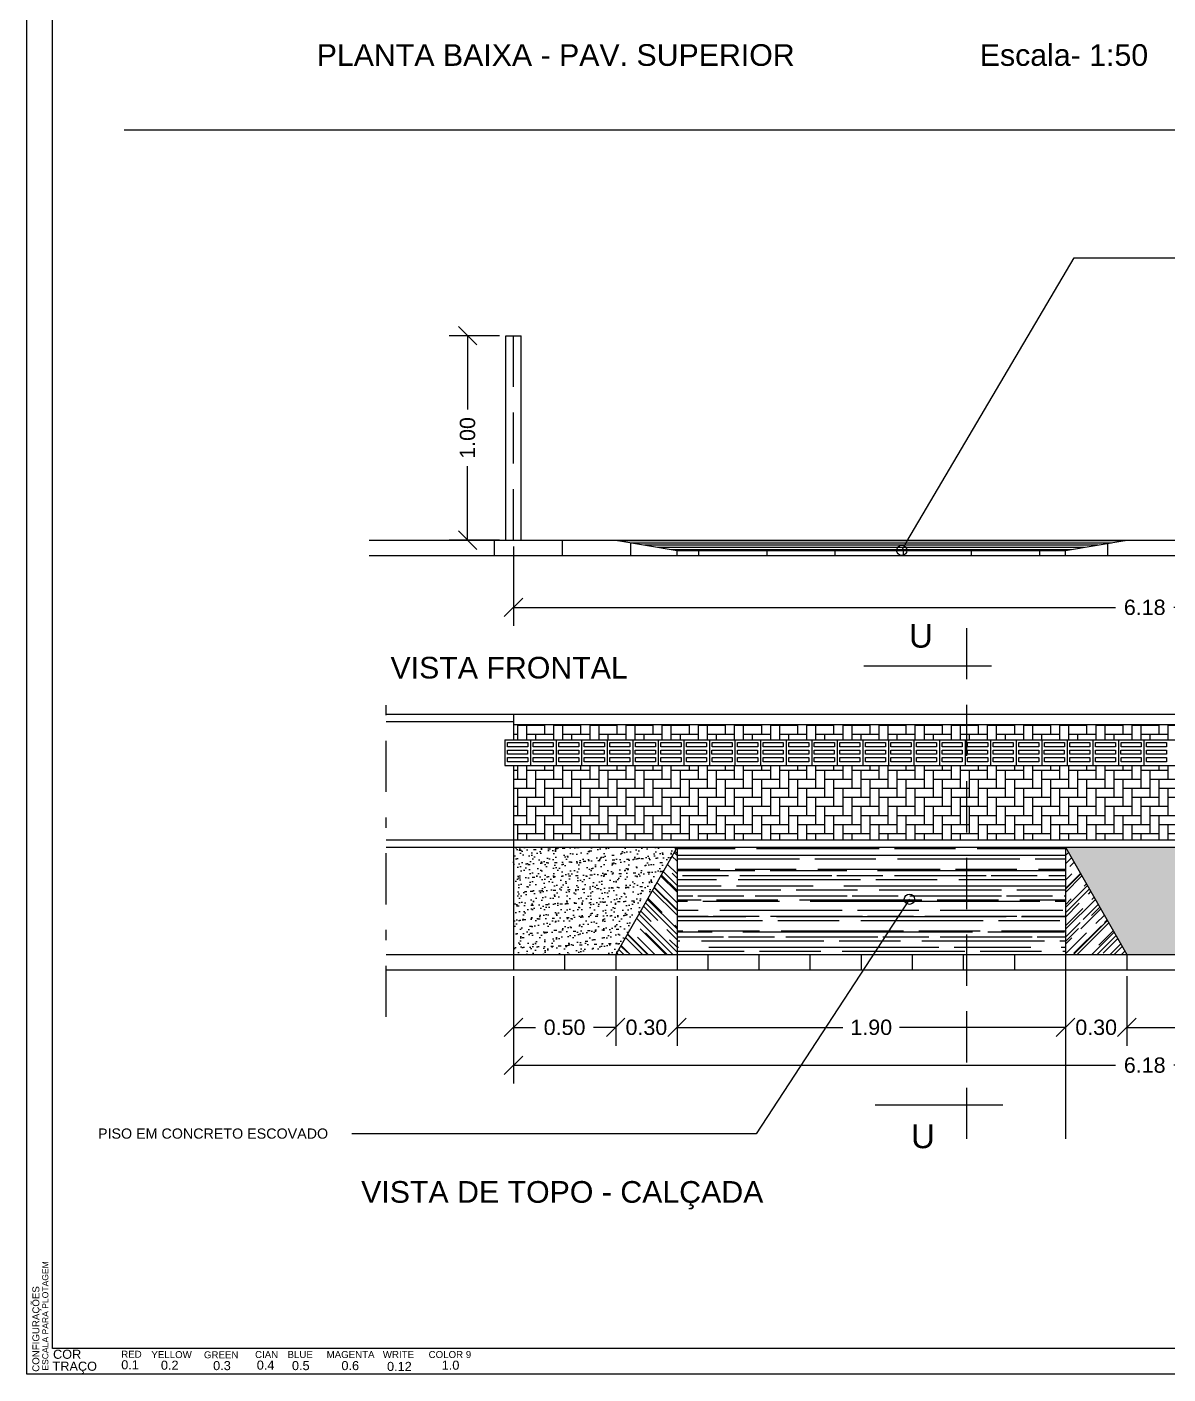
# Model space of a CAD drawing. Header units: millimetres. Extents: x 2182 to 2335, y 1488 to 1614.
# Drawn here: x 2182.06 to 2193.22, y 1491.65 to 1504.83 of the extents above; entities that cross this region are included whole.
import ezdxf
from ezdxf import colors
from ezdxf.entities.mleader import LeaderData, LeaderLine
from ezdxf.math import Vec2, Vec3

# ---------------------------------------------------------------- set-up
doc = ezdxf.new("R2010")
doc.units = ezdxf.units.MM
for name, pattern in [('CENTER', [2, 1.25, -0.25, 0.25, -0.25]), ('DASHDOT', [1, 0.5, -0.25, 0, -0.25]), ('DASHED', [0.75, 0.5, -0.25])]:
    doc.linetypes.add(name, pattern=pattern)
for name, color, linetype in [('17-PRANCHA', 7, 'Continuous'), ('contraventamentos', 7, 'Continuous'), ('TEXTOS', 7, 'Continuous')]:
    doc.layers.add(name, color=color, linetype=linetype)
doc.styles.add('Anotativo', font='arial.ttf')
doc.styles.add('Arial', font='arial.ttf')
doc.styles.add('Arial1', font='arial.ttf')
doc.styles.get("Standard").update_dxf_attribs({"font": 'arial.ttf'})
doc.styles.add('Swis721 Lt BT', font='swissl.ttf')
doc.dimstyles.new('1.50', dxfattribs={"dimtxt": 0.15, "dimasz": 0.18, "dimexe": 0.18, "dimexo": 0.0625, "dimgap": 0.09, "dimtad": 0, "dimlfac": 0.5, "dimzin": 0, "dimdsep": 46, "dimtxsty": 'Anotativo', "dimblk": 'ARCHTICK', "dimcen": 0.09, "dimclrd": 1, "dimclre": 7, "dimadec": 0, "dimazin": 0, "dimtfac": 1, "dimtix": 1, "dimtofl": 0, "dimtmove": 0, "dimatfit": 3, "dimfxl": 1, "dimtolj": 1, "dimtzin": 0, "dimarcsym": 0})
pattern_1 = [(90, (1040.15295, 715.46615), (-0.088392, 0.088392), [0.265176, -0.088392]), (180, (1040.15295, 715.55454), (-0.088392, 0.088392), [0.265176, -0.088392])]
pattern_2 = [(82.5, (374.40818, -67.81221), (-0.0714762697, 0.0669506978), [0, -0.077216, 0, -0.08636, 0, -0.08255]), (52.5, (374.40818, -67.81221), (-0.0378021855, 0.16494657), [0, -0.041656, 0, -0.069596, 0, -0.02667]), (12.5, (374.364, -67.856396), (0.1116599652, 0.1120664624), [0, -0.0254, 0, -0.09144, 0, -0.11938]), (2.5, (374.364, -67.8564), (0.076456222, 0.139510156), [0, -0.0127, 0, -0.059944, 0, -0.06858])]

# ---------------------------------------------------------------- blocks, each defined once
blk = doc.blocks.new('_ArchTick')
at = {"layer": 'contraventamentos'}
blk.add_line((-0.5, -0.5), (0.5, 0.5), dxfattribs=at)
blk = doc.blocks.new('*D568')
at = {"color": 7, "linetype": 'Continuous', "lineweight": -2, "transparency": 16777216}
for p, q in [((2186.821, 1499.751), (2186.821, 1498.975)), ((2199.171, 1499.751), (2199.171, 1498.975))]:
    blk.add_line(p, q, dxfattribs=at)
at = {"color": 1, "linetype": 'Continuous', "lineweight": -2, "transparency": 16777216}
for p, q in [((2186.821, 1499.155), (2192.71, 1499.155)), ((2199.171, 1499.155), (2193.281, 1499.155))]:
    blk.add_line(p, q, dxfattribs=at)
at = {"layer": 'Defpoints', "color": 0, "linetype": 'Continuous', "transparency": 16777216}
for p in [(2186.821, 1499.813), (2199.171, 1499.813), (2199.171, 1499.155)]:
    blk.add_point(p, dxfattribs=at)
at = {"color": 1, "linetype": 'Continuous', "lineweight": -2, "transparency": 16777216, "xscale": 0.18, "yscale": 0.18, "zscale": 0.18, "rotation": 180}
blk.add_blockref('_ArchTick', (2186.821, 1499.155), dxfattribs=at)
at = {"color": 1, "linetype": 'Continuous', "lineweight": -2, "transparency": 16777216, "xscale": 0.18, "yscale": 0.18, "zscale": 0.18}
blk.add_blockref('_ArchTick', (2199.171, 1499.155), dxfattribs=at)
at = {"color": 0, "linetype": 'Continuous', "transparency": 16777216, "insert": (2192.996, 1499.155), "char_height": 0.15, "attachment_point": 5, "style": 'Anotativo'}
blk.add_mtext('\\A1;6.18', dxfattribs=at)
blk = doc.blocks.new('*D569')
at = {"color": 7, "linetype": 'Continuous', "lineweight": -2, "transparency": 16777216}
for p, q in [((2186.821, 1495.546), (2186.821, 1494.865)), ((2187.821, 1495.546), (2187.821, 1494.865))]:
    blk.add_line(p, q, dxfattribs=at)
at = {"color": 1, "linetype": 'Continuous', "lineweight": -2, "transparency": 16777216}
for p, q in [((2186.821, 1495.045), (2187.036, 1495.045)), ((2187.821, 1495.045), (2187.605, 1495.045))]:
    blk.add_line(p, q, dxfattribs=at)
at = {"layer": 'Defpoints', "color": 0, "linetype": 'Continuous', "transparency": 16777216}
for p in [(2186.821, 1495.609), (2187.821, 1495.609), (2187.821, 1495.045)]:
    blk.add_point(p, dxfattribs=at)
at = {"color": 1, "linetype": 'Continuous', "lineweight": -2, "transparency": 16777216, "xscale": 0.18, "yscale": 0.18, "zscale": 0.18, "rotation": 180}
blk.add_blockref('_ArchTick', (2186.821, 1495.045), dxfattribs=at)
at = {"color": 1, "linetype": 'Continuous', "lineweight": -2, "transparency": 16777216, "xscale": 0.18, "yscale": 0.18, "zscale": 0.18}
blk.add_blockref('_ArchTick', (2187.821, 1495.045), dxfattribs=at)
at = {"color": 0, "linetype": 'Continuous', "transparency": 16777216, "insert": (2187.321, 1495.045), "char_height": 0.15, "attachment_point": 5, "style": 'Anotativo'}
blk.add_mtext('\\A1;0.50', dxfattribs=at)
blk = doc.blocks.new('*D570')
at = {"color": 7, "linetype": 'Continuous', "lineweight": -2, "transparency": 16777216}
for p, q in [((2187.821, 1495.546), (2187.821, 1494.865)), ((2188.421, 1495.546), (2188.421, 1494.865))]:
    blk.add_line(p, q, dxfattribs=at)
at = {"color": 1, "linetype": 'Continuous', "lineweight": -2, "transparency": 16777216}
for p, q in [((2187.821, 1495.045), (2187.641, 1495.045)), ((2188.421, 1495.045), (2188.601, 1495.045))]:
    blk.add_line(p, q, dxfattribs=at)
at = {"layer": 'Defpoints', "color": 0, "linetype": 'Continuous', "transparency": 16777216}
for p in [(2187.821, 1495.609), (2188.421, 1495.609), (2188.421, 1495.045)]:
    blk.add_point(p, dxfattribs=at)
at = {"color": 1, "linetype": 'Continuous', "lineweight": -2, "transparency": 16777216, "xscale": 0.18, "yscale": 0.18, "zscale": 0.18}
blk.add_blockref('_ArchTick', (2187.821, 1495.045), dxfattribs=at)
at = {"color": 1, "linetype": 'Continuous', "lineweight": -2, "transparency": 16777216, "xscale": 0.18, "yscale": 0.18, "zscale": 0.18, "rotation": 180}
blk.add_blockref('_ArchTick', (2188.421, 1495.045), dxfattribs=at)
at = {"color": 0, "linetype": 'Continuous', "transparency": 16777216, "insert": (2188.121, 1495.045), "char_height": 0.15, "attachment_point": 5, "style": 'Anotativo'}
blk.add_mtext('\\A1;0.30', dxfattribs=at)
blk = doc.blocks.new('*D571')
at = {"color": 7, "linetype": 'Continuous', "lineweight": -2, "transparency": 16777216}
for p, q in [((2192.221, 1495.696), (2192.221, 1494.865)), ((2188.421, 1495.546), (2188.421, 1494.865))]:
    blk.add_line(p, q, dxfattribs=at)
at = {"color": 1, "linetype": 'Continuous', "lineweight": -2, "transparency": 16777216}
for p, q in [((2188.421, 1495.045), (2190.043, 1495.045)), ((2192.221, 1495.045), (2190.598, 1495.045))]:
    blk.add_line(p, q, dxfattribs=at)
at = {"layer": 'Defpoints', "color": 0, "linetype": 'Continuous', "transparency": 16777216}
for p in [(2192.221, 1495.759), (2188.421, 1495.609), (2192.221, 1495.045)]:
    blk.add_point(p, dxfattribs=at)
at = {"color": 1, "linetype": 'Continuous', "lineweight": -2, "transparency": 16777216, "xscale": 0.18, "yscale": 0.18, "zscale": 0.18, "rotation": 180}
blk.add_blockref('_ArchTick', (2188.421, 1495.045), dxfattribs=at)
at = {"color": 1, "linetype": 'Continuous', "lineweight": -2, "transparency": 16777216, "xscale": 0.18, "yscale": 0.18, "zscale": 0.18}
blk.add_blockref('_ArchTick', (2192.221, 1495.045), dxfattribs=at)
at = {"color": 0, "linetype": 'Continuous', "transparency": 16777216, "insert": (2190.321, 1495.045), "char_height": 0.15, "attachment_point": 5, "style": 'Anotativo'}
blk.add_mtext('\\A1;1.90', dxfattribs=at)
blk = doc.blocks.new('*D572')
at = {"color": 7, "linetype": 'Continuous', "lineweight": -2, "transparency": 16777216}
for p, q in [((2192.221, 1495.696), (2192.221, 1494.865)), ((2192.821, 1495.546), (2192.821, 1494.865))]:
    blk.add_line(p, q, dxfattribs=at)
at = {"color": 1, "linetype": 'Continuous', "lineweight": -2, "transparency": 16777216}
for p, q in [((2192.221, 1495.045), (2192.041, 1495.045)), ((2192.821, 1495.045), (2193.001, 1495.045))]:
    blk.add_line(p, q, dxfattribs=at)
at = {"layer": 'Defpoints', "color": 0, "linetype": 'Continuous', "transparency": 16777216}
for p in [(2192.221, 1495.759), (2192.821, 1495.609), (2192.821, 1495.045)]:
    blk.add_point(p, dxfattribs=at)
at = {"color": 1, "linetype": 'Continuous', "lineweight": -2, "transparency": 16777216, "xscale": 0.18, "yscale": 0.18, "zscale": 0.18}
blk.add_blockref('_ArchTick', (2192.221, 1495.045), dxfattribs=at)
at = {"color": 1, "linetype": 'Continuous', "lineweight": -2, "transparency": 16777216, "xscale": 0.18, "yscale": 0.18, "zscale": 0.18, "rotation": 180}
blk.add_blockref('_ArchTick', (2192.821, 1495.045), dxfattribs=at)
at = {"color": 0, "linetype": 'Continuous', "transparency": 16777216, "insert": (2192.521, 1495.045), "char_height": 0.15, "attachment_point": 5, "style": 'Anotativo'}
blk.add_mtext('\\A1;0.30', dxfattribs=at)
blk = doc.blocks.new('*D573')
at = {"color": 7, "linetype": 'Continuous', "lineweight": -2, "transparency": 16777216}
for p, q in [((2192.821, 1495.546), (2192.821, 1494.865)), ((2199.171, 1495.546), (2199.171, 1494.865))]:
    blk.add_line(p, q, dxfattribs=at)
at = {"color": 1, "linetype": 'Continuous', "lineweight": -2, "transparency": 16777216}
for p, q in [((2192.821, 1495.045), (2195.711, 1495.045)), ((2199.171, 1495.045), (2196.28, 1495.045))]:
    blk.add_line(p, q, dxfattribs=at)
at = {"layer": 'Defpoints', "color": 0, "linetype": 'Continuous', "transparency": 16777216}
for p in [(2192.821, 1495.609), (2199.171, 1495.609), (2199.171, 1495.045)]:
    blk.add_point(p, dxfattribs=at)
at = {"color": 1, "linetype": 'Continuous', "lineweight": -2, "transparency": 16777216, "xscale": 0.18, "yscale": 0.18, "zscale": 0.18, "rotation": 180}
blk.add_blockref('_ArchTick', (2192.821, 1495.045), dxfattribs=at)
at = {"color": 1, "linetype": 'Continuous', "lineweight": -2, "transparency": 16777216, "xscale": 0.18, "yscale": 0.18, "zscale": 0.18}
blk.add_blockref('_ArchTick', (2199.171, 1495.045), dxfattribs=at)
at = {"color": 0, "linetype": 'Continuous', "transparency": 16777216, "insert": (2195.996, 1495.045), "char_height": 0.15, "attachment_point": 5, "style": 'Anotativo'}
blk.add_mtext('\\A1;3.18', dxfattribs=at)
blk = doc.blocks.new('*D574')
at = {"color": 7, "linetype": 'Continuous', "lineweight": -2, "transparency": 16777216}
for p, q in [((2186.821, 1495.484), (2186.821, 1494.495)), ((2199.171, 1495.484), (2199.171, 1494.495))]:
    blk.add_line(p, q, dxfattribs=at)
at = {"color": 1, "linetype": 'Continuous', "lineweight": -2, "transparency": 16777216}
for p, q in [((2186.821, 1494.675), (2192.71, 1494.675)), ((2199.171, 1494.675), (2193.281, 1494.675))]:
    blk.add_line(p, q, dxfattribs=at)
at = {"layer": 'Defpoints', "color": 0, "linetype": 'Continuous', "transparency": 16777216}
for p in [(2186.821, 1495.546), (2199.171, 1495.546), (2199.171, 1494.675)]:
    blk.add_point(p, dxfattribs=at)
at = {"color": 1, "linetype": 'Continuous', "lineweight": -2, "transparency": 16777216, "xscale": 0.18, "yscale": 0.18, "zscale": 0.18, "rotation": 180}
blk.add_blockref('_ArchTick', (2186.821, 1494.675), dxfattribs=at)
at = {"color": 1, "linetype": 'Continuous', "lineweight": -2, "transparency": 16777216, "xscale": 0.18, "yscale": 0.18, "zscale": 0.18}
blk.add_blockref('_ArchTick', (2199.171, 1494.675), dxfattribs=at)
at = {"color": 0, "linetype": 'Continuous', "transparency": 16777216, "insert": (2192.996, 1494.675), "char_height": 0.15, "attachment_point": 5, "style": 'Anotativo'}
blk.add_mtext('\\A1;6.18', dxfattribs=at)
blk = doc.blocks.new('_Origin')
at = {"color": 0, "linetype": 'ByBlock', "lineweight": -2}
blk.add_line((0, 0), (-1, 0), dxfattribs=at)
blk.add_circle((0, 0), 0.5, dxfattribs=at)
blk = doc.blocks.new('*D576')
at = {"color": 7, "linetype": 'Continuous', "lineweight": -2, "transparency": 16777216}
for p, q in [((2186.683, 1501.813), (2186.192, 1501.813)), ((2186.683, 1499.813), (2186.192, 1499.813))]:
    blk.add_line(p, q, dxfattribs=at)
at = {"color": 1, "linetype": 'Continuous', "lineweight": -2, "transparency": 16777216}
for p, q in [((2186.372, 1501.813), (2186.372, 1501.091)), ((2186.372, 1499.813), (2186.372, 1500.536))]:
    blk.add_line(p, q, dxfattribs=at)
at = {"layer": 'Defpoints', "color": 0, "linetype": 'Continuous', "transparency": 16777216}
for p in [(2186.372, 1501.813), (2186.746, 1501.813), (2186.746, 1499.813)]:
    blk.add_point(p, dxfattribs=at)
at = {"color": 1, "linetype": 'Continuous', "lineweight": -2, "transparency": 16777216, "xscale": 0.18, "yscale": 0.18, "zscale": 0.18}
for p, rotation in [((2186.372, 1501.813), 90), ((2186.372, 1499.813), 270)]:
    blk.add_blockref('_ArchTick', p, dxfattribs=dict(at, rotation=rotation))
at = {"color": 0, "linetype": 'Continuous', "transparency": 16777216, "insert": (2186.372, 1500.813), "char_height": 0.15, "attachment_point": 5, "rotation": 90, "style": 'Anotativo'}
blk.add_mtext('\\A1;1.00', dxfattribs=at)

msp = doc.modelspace()

# ---------------------------------------------------------------- hatches: boundary and pattern name
at = {"linetype": 'Continuous'}
h = msp.add_hatch(dxfattribs=at)
h.set_pattern_fill('ANSI31', color=1, scale=0.21, angle=45)
h.set_pattern_definition([(90, (374.4082, -67.2279), (-0.66675, 1e-16), [])])
h.paths.add_polyline_path([(2187.821, 1499.813), (2185.999, 1499.813), (2185.999, 1499.663), (2188.421, 1499.663), (2188.421, 1499.713)])
h.paths.add_polyline_path([(2199.835, 1499.813), (2192.821, 1499.813), (2192.221, 1499.713), (2192.221, 1499.663), (2199.835, 1499.663)])
h.paths.add_polyline_path([(2192.221, 1499.713), (2188.421, 1499.713), (2188.421, 1499.663), (2192.221, 1499.663)])
h = msp.add_hatch(dxfattribs=at)
h.set_pattern_fill('_USER', scale=0.022, angle=180, pattern_type=0)
h.set_pattern_definition([(180, (374.408183, -67.227903), (0, -0.022), [])])
h.paths.add_polyline_path([(2187.821, 1499.813), (2188.421, 1499.713), (2192.221, 1499.713), (2192.821, 1499.813)])
h = msp.add_hatch(dxfattribs=at)
h.set_pattern_fill('AR-HBONE', color=8, scale=0.00087, angle=45)
h.set_pattern_definition(pattern_1)
h.paths.add_polyline_path([(2199.171, 1498.009), (2186.821, 1498.009), (2186.821, 1497.859), (2187.196, 1497.859), (2187.571, 1497.859), (2187.946, 1497.859), (2188.321, 1497.859), (2188.696, 1497.859), (2189.071, 1497.859), (2189.446, 1497.859), (2189.821, 1497.859), (2190.162, 1497.859), (2190.537, 1497.859), (2190.912, 1497.859), (2191.287, 1497.859), (2191.662, 1497.859), (2192.037, 1497.859), (2192.412, 1497.859), (2192.787, 1497.859), (2193.162, 1497.859), (2193.537, 1497.859), (2193.912, 1497.859), (2194.287, 1497.859), (2194.662, 1497.859), (2195.037, 1497.859), (2195.412, 1497.859), (2195.787, 1497.859), (2196.162, 1497.859), (2196.537, 1497.859), (2196.912, 1497.859), (2197.287, 1497.859), (2197.662, 1497.859), (2198.037, 1497.859), (2198.412, 1497.859), (2198.787, 1497.859), (2199.171, 1497.859)])
h = msp.add_hatch(dxfattribs=at)
h.set_pattern_fill('AR-HBONE', color=8, scale=0.00087, angle=45)
h.set_pattern_definition(pattern_1)
h.paths.add_polyline_path([(2199.171, 1497.264), (2199.162, 1496.879), (2198.787, 1496.879), (2198.412, 1496.879), (2198.037, 1496.879), (2197.662, 1496.879), (2197.287, 1496.879), (2196.912, 1496.879), (2196.537, 1496.879), (2196.162, 1496.879), (2195.787, 1496.879), (2195.412, 1496.879), (2195.037, 1496.879), (2194.662, 1496.879), (2194.287, 1496.879), (2193.912, 1496.879), (2193.537, 1496.879), (2193.162, 1496.879), (2192.787, 1496.879), (2192.412, 1496.879), (2192.037, 1496.879), (2191.662, 1496.879), (2191.287, 1496.879), (2190.912, 1496.879), (2190.537, 1496.879), (2190.162, 1496.879), (2189.787, 1496.879), (2189.446, 1496.879), (2189.071, 1496.879), (2188.696, 1496.879), (2188.321, 1496.879), (2187.946, 1496.879), (2187.571, 1496.879), (2187.196, 1496.879), (2186.821, 1496.879), (2186.821, 1497.609), (2199.171, 1497.609)])
h = msp.add_hatch(dxfattribs=at)
h.set_pattern_fill('AR-SAND', scale=0.002, angle=45)
h.set_pattern_definition(pattern_2)
h.paths.add_polyline_path([(2186.821, 1496.809), (2186.821, 1495.759), (2187.821, 1495.759), (2188.421, 1496.809)])
h = msp.add_hatch(dxfattribs=at)
h.set_pattern_fill('AR-RROOF', scale=0.005, angle=315)
h.set_pattern_definition([(315, (374.40818, -67.81221), (0.287368196, -0.1077630735), [1.905, -0.254, 0.635, -0.127]), (315, (374.57252, -67.88675), (0.029634845, 0.209239968), [0.381, -0.04191, 0.762, -0.09525]), (315, (374.52942, -67.78078), (0.5271410343, -0.4068056023), [1.016, -0.1778, 0.508, -0.127])])
h.paths.add_polyline_path([(2188.421, 1496.809), (2187.821, 1495.759), (2188.421, 1495.759)])
h = msp.add_hatch(dxfattribs=at)
h.set_pattern_fill('AR-RROOF', color=8, scale=0.0059, angle=180)
h.set_pattern_definition([(180, (374.40818, -67.81221), (-0.329692, -0.14986), [2.2479, -0.29972, 0.7493, -0.14986]), (180, (374.20887, -67.88714), (0.14986, -0.1993138), [0.44958, -0.0494538, 0.89916, -0.112395]), (180, (374.33325, -67.93959), (-0.779272, -0.1004062), [1.19888, -0.209804, 0.59944, -0.14986])])
h.paths.add_polyline_path([(2188.421, 1496.809), (2188.421, 1495.759), (2192.221, 1495.759), (2192.221, 1496.809)])
h = msp.add_hatch(dxfattribs=at)
h.set_pattern_fill('AR-RROOF', scale=0.005, angle=45)
h.set_pattern_definition([(45, (374.40818, -67.81221), (0.1077630735, 0.287368196), [1.905, -0.254, 0.635, -0.127]), (45, (374.48272, -67.64787), (-0.209239968, 0.029634845), [0.381, -0.04191, 0.762, -0.09525]), (45, (374.37675, -67.69098), (0.4068056023, 0.5271410343), [1.016, -0.1778, 0.508, -0.127])])
h.paths.add_polyline_path([(2192.221, 1496.809), (2192.221, 1495.759), (2192.821, 1495.759)])
h = msp.add_hatch(dxfattribs=at)
h.set_pattern_fill('AR-SAND', scale=0.002, angle=45)
h.set_pattern_definition(pattern_2)
h.paths.add_polyline_path([(2192.221, 1496.809), (2192.821, 1495.759), (2199.171, 1495.759), (2199.171, 1496.809)])

# ---------------------------------------------------------------- linework, layer by layer
at = {"color": 7, "linetype": 'Continuous'}
for p, q in [((2183.012, 1503.829), (2215.453, 1503.829)), ((2187.821, 1499.813), (2192.821, 1499.813))]:
    msp.add_line(p, q, dxfattribs=at)
at = {"color": 4, "linetype": 'Continuous'}
for p, q in [((2186.746, 1499.813), (2186.746, 1501.813)), ((2186.746, 1501.813), (2186.896, 1501.813)), ((2186.896, 1499.813), (2186.896, 1501.813)), ((2185.41, 1499.813), (2187.821, 1499.813)), ((2187.821, 1499.813), (2188.421, 1499.713)), ((2192.221, 1499.713), (2192.821, 1499.813)), ((2192.821, 1499.813), (2200.578, 1499.813)), ((2185.41, 1499.663), (2200.578, 1499.663)), ((2188.421, 1499.713), (2192.221, 1499.713)), ((2188.421, 1499.663), (2188.421, 1499.713)), ((2192.221, 1499.663), (2192.221, 1499.713)), ((2186.821, 1498.109), (2186.821, 1497.859)), ((2186.821, 1498.109), (2199.171, 1498.109)), ((2186.821, 1498.009), (2199.171, 1498.009)), ((2186.888, 1497.859), (2199.238, 1497.859)), ((2186.821, 1497.609), (2186.821, 1495.609)), ((2186.888, 1497.609), (2199.238, 1497.609)), ((2186.888, 1497.609), (2199.238, 1497.609)), ((2186.821, 1496.879), (2199.171, 1496.879)), ((2186.821, 1496.809), (2199.171, 1496.809)), ((2188.421, 1496.809), (2187.821, 1495.759)), ((2188.421, 1496.809), (2188.421, 1495.609)), ((2192.221, 1496.809), (2192.221, 1495.759)), ((2192.221, 1496.809), (2192.821, 1495.759)), ((2186.821, 1495.759), (2199.171, 1495.759)), ((2187.321, 1495.759), (2187.321, 1495.609)), ((2187.821, 1495.759), (2187.821, 1495.609)), ((2188.721, 1495.759), (2188.721, 1495.609)), ((2189.221, 1495.759), (2189.221, 1495.609)), ((2189.721, 1495.759), (2189.721, 1495.609)), ((2190.221, 1495.759), (2190.221, 1495.609)), ((2190.721, 1495.759), (2190.721, 1495.609)), ((2191.221, 1495.759), (2191.221, 1495.609)), ((2191.721, 1495.759), (2191.721, 1495.609)), ((2192.221, 1495.759), (2192.221, 1495.609)), ((2192.821, 1495.759), (2192.821, 1495.609)), ((2186.821, 1495.609), (2199.171, 1495.609))]:
    msp.add_line(p, q, dxfattribs=at)
at = {"color": 7, "linetype": 'DASHED'}
msp.add_line((2186.821, 1499.813), (2186.821, 1501.813), dxfattribs=at)
at = {"color": 3, "linetype": 'DASHED'}
msp.add_line((2191.251, 1498.953), (2191.251, 1493.868), dxfattribs=at)
at = {"color": 3, "linetype": 'CENTER'}
for p, q in [((2190.247, 1498.584), (2191.612, 1498.584)), ((2190.358, 1494.288), (2191.722, 1494.288))]:
    msp.add_line(p, q, dxfattribs=at)
at = {"color": 7, "linetype": 'DASHDOT'}
msp.add_line((2185.577, 1495.149), (2185.577, 1498.359), dxfattribs=at)
at = {"color": 9, "linetype": 'Continuous'}
for p, q in [((2185.577, 1498.109), (2186.821, 1498.109)), ((2185.577, 1498.039), (2186.821, 1498.039)), ((2185.577, 1496.879), (2186.821, 1496.879)), ((2185.577, 1496.809), (2186.821, 1496.809)), ((2185.577, 1495.759), (2186.821, 1495.759)), ((2185.577, 1495.609), (2186.821, 1495.609))]:
    msp.add_line(p, q, dxfattribs=at)
at = {"color": 2, "linetype": 'Continuous'}
for p, q in [((2186.738, 1497.859), (2186.988, 1497.859)), ((2186.738, 1497.859), (2186.738, 1497.609)), ((2186.738, 1497.859), (2186.738, 1497.609)), ((2186.988, 1497.859), (2187.238, 1497.859)), ((2186.988, 1497.859), (2186.988, 1497.609)), ((2186.988, 1497.859), (2186.988, 1497.609)), ((2187.238, 1497.859), (2187.488, 1497.859)), ((2187.238, 1497.859), (2187.238, 1497.609)), ((2187.238, 1497.859), (2187.238, 1497.609)), ((2187.488, 1497.859), (2187.738, 1497.859)), ((2187.488, 1497.859), (2187.488, 1497.609)), ((2187.488, 1497.859), (2187.488, 1497.609)), ((2187.738, 1497.859), (2187.988, 1497.859)), ((2187.738, 1497.859), (2187.738, 1497.609)), ((2187.738, 1497.859), (2187.738, 1497.609)), ((2187.988, 1497.859), (2188.238, 1497.859)), ((2187.988, 1497.859), (2187.988, 1497.609)), ((2187.988, 1497.859), (2187.988, 1497.609)), ((2188.238, 1497.859), (2188.488, 1497.859)), ((2188.238, 1497.859), (2188.238, 1497.609)), ((2188.238, 1497.859), (2188.238, 1497.609)), ((2188.488, 1497.859), (2188.738, 1497.859)), ((2188.488, 1497.859), (2188.488, 1497.609)), ((2188.488, 1497.859), (2188.488, 1497.609)), ((2188.738, 1497.859), (2188.988, 1497.859)), ((2188.738, 1497.859), (2188.738, 1497.609)), ((2188.738, 1497.859), (2188.738, 1497.609)), ((2188.988, 1497.859), (2189.238, 1497.859)), ((2188.988, 1497.859), (2188.988, 1497.609)), ((2188.988, 1497.859), (2188.988, 1497.609)), ((2189.238, 1497.859), (2189.488, 1497.859)), ((2189.238, 1497.859), (2189.238, 1497.609)), ((2189.238, 1497.859), (2189.238, 1497.609)), ((2189.488, 1497.859), (2189.738, 1497.859)), ((2189.488, 1497.859), (2189.488, 1497.609)), ((2189.488, 1497.859), (2189.488, 1497.609)), ((2189.738, 1497.859), (2189.988, 1497.859)), ((2189.738, 1497.859), (2189.738, 1497.609)), ((2189.738, 1497.859), (2189.738, 1497.609)), ((2189.988, 1497.859), (2190.238, 1497.859)), ((2189.988, 1497.859), (2189.988, 1497.609)), ((2189.988, 1497.859), (2189.988, 1497.609)), ((2190.238, 1497.859), (2190.488, 1497.859)), ((2190.238, 1497.859), (2190.238, 1497.609)), ((2190.238, 1497.859), (2190.238, 1497.609)), ((2190.488, 1497.859), (2190.738, 1497.859)), ((2190.488, 1497.859), (2190.488, 1497.609)), ((2190.488, 1497.859), (2190.488, 1497.609)), ((2190.738, 1497.859), (2190.988, 1497.859)), ((2190.738, 1497.859), (2190.738, 1497.609)), ((2190.738, 1497.859), (2190.738, 1497.609)), ((2190.988, 1497.859), (2191.238, 1497.859)), ((2190.988, 1497.859), (2190.988, 1497.609)), ((2190.988, 1497.859), (2190.988, 1497.609)), ((2191.238, 1497.859), (2191.488, 1497.859)), ((2191.238, 1497.859), (2191.238, 1497.609)), ((2191.238, 1497.859), (2191.238, 1497.609)), ((2191.488, 1497.859), (2191.738, 1497.859)), ((2191.488, 1497.859), (2191.488, 1497.609)), ((2191.488, 1497.859), (2191.488, 1497.609)), ((2191.738, 1497.859), (2191.988, 1497.859)), ((2191.738, 1497.859), (2191.738, 1497.609)), ((2191.738, 1497.859), (2191.738, 1497.609)), ((2191.988, 1497.859), (2192.238, 1497.859)), ((2191.988, 1497.859), (2191.988, 1497.609)), ((2191.988, 1497.859), (2191.988, 1497.609)), ((2192.238, 1497.859), (2192.488, 1497.859)), ((2192.238, 1497.859), (2192.238, 1497.609)), ((2192.238, 1497.859), (2192.238, 1497.609)), ((2192.488, 1497.859), (2192.738, 1497.859)), ((2192.488, 1497.859), (2192.488, 1497.609)), ((2192.488, 1497.859), (2192.488, 1497.609)), ((2192.738, 1497.859), (2192.988, 1497.859)), ((2192.738, 1497.859), (2192.738, 1497.609)), ((2192.738, 1497.859), (2192.738, 1497.609)), ((2192.988, 1497.859), (2193.238, 1497.859)), ((2192.988, 1497.859), (2192.988, 1497.609)), ((2192.988, 1497.859), (2192.988, 1497.609)), ((2186.738, 1497.609), (2186.988, 1497.609)), ((2186.988, 1497.609), (2187.238, 1497.609)), ((2187.238, 1497.609), (2187.488, 1497.609)), ((2187.488, 1497.609), (2187.738, 1497.609)), ((2187.738, 1497.609), (2187.988, 1497.609)), ((2187.988, 1497.609), (2188.238, 1497.609)), ((2188.238, 1497.609), (2188.488, 1497.609)), ((2188.488, 1497.609), (2188.738, 1497.609)), ((2188.738, 1497.609), (2188.988, 1497.609)), ((2188.988, 1497.609), (2189.238, 1497.609)), ((2189.238, 1497.609), (2189.488, 1497.609)), ((2189.488, 1497.609), (2189.738, 1497.609)), ((2189.738, 1497.609), (2189.988, 1497.609)), ((2189.988, 1497.609), (2190.238, 1497.609)), ((2190.238, 1497.609), (2190.488, 1497.609)), ((2190.488, 1497.609), (2190.738, 1497.609)), ((2190.738, 1497.609), (2190.988, 1497.609)), ((2190.988, 1497.609), (2191.238, 1497.609)), ((2191.238, 1497.609), (2191.488, 1497.609)), ((2191.488, 1497.609), (2191.738, 1497.609)), ((2191.738, 1497.609), (2191.988, 1497.609)), ((2191.988, 1497.609), (2192.238, 1497.609)), ((2192.238, 1497.609), (2192.488, 1497.609)), ((2192.488, 1497.609), (2192.738, 1497.609)), ((2192.738, 1497.609), (2192.988, 1497.609)), ((2192.988, 1497.609), (2193.238, 1497.609))]:
    msp.add_line(p, q, dxfattribs=at)
at = {"color": 8, "linetype": 'Continuous'}
msp.add_line((2192.221, 1494.955), (2192.221, 1493.954), dxfattribs=at)
at = {"color": 6, "linetype": 'Continuous'}
for points in [[(2182.062, 1520.853), (2223.462, 1520.853), (2223.462, 1491.653), (2182.062, 1491.653)], [(2182.312, 1520.603), (2223.212, 1520.603), (2223.212, 1491.903), (2182.312, 1491.903)]]:
    msp.add_lwpolyline(points, close=True, dxfattribs=at)
at = {"color": 2, "linetype": 'Continuous'}
for points in [[(2186.763, 1497.759), (2186.959, 1497.759), (2186.959, 1497.718), (2186.763, 1497.718)], [(2186.764, 1497.833), (2186.96, 1497.833), (2186.96, 1497.792), (2186.764, 1497.792)], [(2187.013, 1497.759), (2187.209, 1497.759), (2187.209, 1497.718), (2187.013, 1497.718)], [(2187.014, 1497.833), (2187.21, 1497.833), (2187.21, 1497.792), (2187.014, 1497.792)], [(2187.263, 1497.759), (2187.459, 1497.759), (2187.459, 1497.718), (2187.263, 1497.718)], [(2187.264, 1497.833), (2187.46, 1497.833), (2187.46, 1497.792), (2187.264, 1497.792)], [(2187.513, 1497.759), (2187.709, 1497.759), (2187.709, 1497.718), (2187.513, 1497.718)], [(2187.514, 1497.833), (2187.71, 1497.833), (2187.71, 1497.792), (2187.514, 1497.792)], [(2187.763, 1497.759), (2187.959, 1497.759), (2187.959, 1497.718), (2187.763, 1497.718)], [(2187.764, 1497.833), (2187.96, 1497.833), (2187.96, 1497.792), (2187.764, 1497.792)], [(2188.013, 1497.759), (2188.209, 1497.759), (2188.209, 1497.718), (2188.013, 1497.718)], [(2188.014, 1497.833), (2188.21, 1497.833), (2188.21, 1497.792), (2188.014, 1497.792)], [(2188.263, 1497.759), (2188.459, 1497.759), (2188.459, 1497.718), (2188.263, 1497.718)], [(2188.264, 1497.833), (2188.46, 1497.833), (2188.46, 1497.792), (2188.264, 1497.792)], [(2188.513, 1497.759), (2188.709, 1497.759), (2188.709, 1497.718), (2188.513, 1497.718)], [(2188.514, 1497.833), (2188.71, 1497.833), (2188.71, 1497.792), (2188.514, 1497.792)], [(2188.763, 1497.759), (2188.959, 1497.759), (2188.959, 1497.718), (2188.763, 1497.718)], [(2188.764, 1497.833), (2188.96, 1497.833), (2188.96, 1497.792), (2188.764, 1497.792)], [(2189.013, 1497.759), (2189.209, 1497.759), (2189.209, 1497.718), (2189.013, 1497.718)], [(2189.014, 1497.833), (2189.21, 1497.833), (2189.21, 1497.792), (2189.014, 1497.792)], [(2189.263, 1497.759), (2189.459, 1497.759), (2189.459, 1497.718), (2189.263, 1497.718)], [(2189.264, 1497.833), (2189.46, 1497.833), (2189.46, 1497.792), (2189.264, 1497.792)], [(2189.513, 1497.759), (2189.709, 1497.759), (2189.709, 1497.718), (2189.513, 1497.718)], [(2189.514, 1497.833), (2189.71, 1497.833), (2189.71, 1497.792), (2189.514, 1497.792)], [(2189.763, 1497.759), (2189.959, 1497.759), (2189.959, 1497.718), (2189.763, 1497.718)], [(2189.764, 1497.833), (2189.96, 1497.833), (2189.96, 1497.792), (2189.764, 1497.792)], [(2190.013, 1497.759), (2190.209, 1497.759), (2190.209, 1497.718), (2190.013, 1497.718)], [(2190.014, 1497.833), (2190.21, 1497.833), (2190.21, 1497.792), (2190.014, 1497.792)], [(2190.263, 1497.759), (2190.459, 1497.759), (2190.459, 1497.718), (2190.263, 1497.718)], [(2190.264, 1497.833), (2190.46, 1497.833), (2190.46, 1497.792), (2190.264, 1497.792)], [(2190.513, 1497.759), (2190.709, 1497.759), (2190.709, 1497.718), (2190.513, 1497.718)], [(2190.514, 1497.833), (2190.71, 1497.833), (2190.71, 1497.792), (2190.514, 1497.792)], [(2190.763, 1497.759), (2190.959, 1497.759), (2190.959, 1497.718), (2190.763, 1497.718)], [(2190.764, 1497.833), (2190.96, 1497.833), (2190.96, 1497.792), (2190.764, 1497.792)], [(2191.013, 1497.759), (2191.209, 1497.759), (2191.209, 1497.718), (2191.013, 1497.718)], [(2191.014, 1497.833), (2191.21, 1497.833), (2191.21, 1497.792), (2191.014, 1497.792)], [(2191.263, 1497.759), (2191.459, 1497.759), (2191.459, 1497.718), (2191.263, 1497.718)], [(2191.264, 1497.833), (2191.46, 1497.833), (2191.46, 1497.792), (2191.264, 1497.792)], [(2191.513, 1497.759), (2191.709, 1497.759), (2191.709, 1497.718), (2191.513, 1497.718)], [(2191.514, 1497.833), (2191.71, 1497.833), (2191.71, 1497.792), (2191.514, 1497.792)], [(2191.763, 1497.759), (2191.959, 1497.759), (2191.959, 1497.718), (2191.763, 1497.718)], [(2191.764, 1497.833), (2191.96, 1497.833), (2191.96, 1497.792), (2191.764, 1497.792)], [(2192.013, 1497.759), (2192.209, 1497.759), (2192.209, 1497.718), (2192.013, 1497.718)], [(2192.014, 1497.833), (2192.21, 1497.833), (2192.21, 1497.792), (2192.014, 1497.792)], [(2192.263, 1497.759), (2192.459, 1497.759), (2192.459, 1497.718), (2192.263, 1497.718)], [(2192.264, 1497.833), (2192.46, 1497.833), (2192.46, 1497.792), (2192.264, 1497.792)], [(2192.513, 1497.759), (2192.709, 1497.759), (2192.709, 1497.718), (2192.513, 1497.718)], [(2192.514, 1497.833), (2192.71, 1497.833), (2192.71, 1497.792), (2192.514, 1497.792)], [(2192.763, 1497.759), (2192.959, 1497.759), (2192.959, 1497.718), (2192.763, 1497.718)], [(2192.764, 1497.833), (2192.96, 1497.833), (2192.96, 1497.792), (2192.764, 1497.792)], [(2193.013, 1497.759), (2193.209, 1497.759), (2193.209, 1497.718), (2193.013, 1497.718)], [(2193.014, 1497.833), (2193.21, 1497.833), (2193.21, 1497.792), (2193.014, 1497.792)], [(2186.764, 1497.685), (2186.96, 1497.685), (2186.96, 1497.644), (2186.764, 1497.644)], [(2187.014, 1497.685), (2187.21, 1497.685), (2187.21, 1497.644), (2187.014, 1497.644)], [(2187.264, 1497.685), (2187.46, 1497.685), (2187.46, 1497.644), (2187.264, 1497.644)], [(2187.514, 1497.685), (2187.71, 1497.685), (2187.71, 1497.644), (2187.514, 1497.644)], [(2187.764, 1497.685), (2187.96, 1497.685), (2187.96, 1497.644), (2187.764, 1497.644)], [(2188.014, 1497.685), (2188.21, 1497.685), (2188.21, 1497.644), (2188.014, 1497.644)], [(2188.264, 1497.685), (2188.46, 1497.685), (2188.46, 1497.644), (2188.264, 1497.644)], [(2188.514, 1497.685), (2188.71, 1497.685), (2188.71, 1497.644), (2188.514, 1497.644)], [(2188.764, 1497.685), (2188.96, 1497.685), (2188.96, 1497.644), (2188.764, 1497.644)], [(2189.014, 1497.685), (2189.21, 1497.685), (2189.21, 1497.644), (2189.014, 1497.644)], [(2189.264, 1497.685), (2189.46, 1497.685), (2189.46, 1497.644), (2189.264, 1497.644)], [(2189.514, 1497.685), (2189.71, 1497.685), (2189.71, 1497.644), (2189.514, 1497.644)], [(2189.764, 1497.685), (2189.96, 1497.685), (2189.96, 1497.644), (2189.764, 1497.644)], [(2190.014, 1497.685), (2190.21, 1497.685), (2190.21, 1497.644), (2190.014, 1497.644)], [(2190.264, 1497.685), (2190.46, 1497.685), (2190.46, 1497.644), (2190.264, 1497.644)], [(2190.514, 1497.685), (2190.71, 1497.685), (2190.71, 1497.644), (2190.514, 1497.644)], [(2190.764, 1497.685), (2190.96, 1497.685), (2190.96, 1497.644), (2190.764, 1497.644)], [(2191.014, 1497.685), (2191.21, 1497.685), (2191.21, 1497.644), (2191.014, 1497.644)], [(2191.264, 1497.685), (2191.46, 1497.685), (2191.46, 1497.644), (2191.264, 1497.644)], [(2191.514, 1497.685), (2191.71, 1497.685), (2191.71, 1497.644), (2191.514, 1497.644)], [(2191.764, 1497.685), (2191.96, 1497.685), (2191.96, 1497.644), (2191.764, 1497.644)], [(2192.014, 1497.685), (2192.21, 1497.685), (2192.21, 1497.644), (2192.014, 1497.644)], [(2192.264, 1497.685), (2192.46, 1497.685), (2192.46, 1497.644), (2192.264, 1497.644)], [(2192.514, 1497.685), (2192.71, 1497.685), (2192.71, 1497.644), (2192.514, 1497.644)], [(2192.764, 1497.685), (2192.96, 1497.685), (2192.96, 1497.644), (2192.764, 1497.644)], [(2193.014, 1497.685), (2193.21, 1497.685), (2193.21, 1497.644), (2193.014, 1497.644)]]:
    msp.add_lwpolyline(points, close=True, dxfattribs=at)

# ---------------------------------------------------------------- texts
at = {"color": 1, "linetype": 'Continuous', "style": 'Arial1'}
for p in [(2190.69, 1498.761), (2190.71, 1493.863)]:
    msp.add_text('U', height=0.232, dxfattribs=at).set_placement(p)
at = {"layer": '17-PRANCHA', "color": 2, "style": 'Arial'}
msp.add_text('ESCALA PARA PLOTAGEM', height=0.06, rotation=90, dxfattribs=at).set_placement((2182.271, 1491.686))
at = {"layer": '17-PRANCHA', "style": 'Arial'}
msp.add_text('CONFIGURAÇÕES', height=0.0679, rotation=90, dxfattribs=at).set_placement((2182.183, 1491.675))
for s, height, p in [('COR', 0.089, (2182.317, 1491.802)), ('WRITE', 0.0679, (2185.543, 1491.81)), ('TRAÇO', 0.089, (2182.312, 1491.685)), ('0.1', 0.089, (2182.984, 1491.699)), ('0.2', 0.089, (2183.372, 1491.695)), ('0.3', 0.089, (2183.883, 1491.691)), ('0.4', 0.089, (2184.31, 1491.696)), ('0.5', 0.089, (2184.654, 1491.691)), ('0.6', 0.089, (2185.138, 1491.691)), ('0.12', 0.089, (2185.584, 1491.683))]:
    msp.add_text(s, height=height, dxfattribs=at).set_placement(p)
at = {"layer": '17-PRANCHA', "color": 1, "style": 'Arial'}
msp.add_text('RED', height=0.0679, dxfattribs=at).set_placement((2182.984, 1491.813))
at = {"layer": '17-PRANCHA', "color": 2, "style": 'Arial'}
msp.add_text('YELLOW', height=0.0679, dxfattribs=at).set_placement((2183.279, 1491.809))
at = {"layer": '17-PRANCHA', "color": 3, "style": 'Arial'}
msp.add_text('GREEN', height=0.0679, dxfattribs=at).set_placement((2183.793, 1491.807))
at = {"layer": '17-PRANCHA', "color": 4, "style": 'Arial'}
msp.add_text('CIAN', height=0.0679, dxfattribs=at).set_placement((2184.293, 1491.81))
at = {"layer": '17-PRANCHA', "color": 5, "style": 'Arial'}
msp.add_text('BLUE', height=0.0679, dxfattribs=at).set_placement((2184.611, 1491.81))
at = {"layer": '17-PRANCHA', "color": 6, "style": 'Arial'}
msp.add_text('MAGENTA', height=0.0679, dxfattribs=at).set_placement((2184.993, 1491.81))
at = {"layer": '17-PRANCHA', "color": 9, "style": 'Arial'}
for s, height, p in [('COLOR 9', 0.0679, (2185.991, 1491.81)), ('1.0', 0.089, (2186.119, 1491.695))]:
    msp.add_text(s, height=height, dxfattribs=at).set_placement(p)
at = {"layer": 'TEXTOS', "color": 3, "style": 'Swis721 Lt BT'}
for s, p in [('PLANTA BAIXA - PAV. SUPERIOR                      Escala- 1:50', (2184.896, 1504.454)), ('VISTA FRONTAL', (2185.618, 1498.459)), ('VISTA DE TOPO - CALÇADA', (2185.331, 1493.329))]:
    msp.add_text(s, height=0.2121, dxfattribs=at).set_placement(p)

# ---------------------------------------------------------------- dimensions: what is measured, and where the dimension line sits
at = {"color": 2, "linetype": 'Continuous'}
dim = msp.add_linear_dim(base=(2186.372, 1501.813), p1=(2186.746, 1499.813), p2=(2186.746, 1501.813), angle=90, dimstyle='1.50', dxfattribs=at)
dim.commit()
dim.dimension.update_dxf_attribs({"geometry": '*D576', "text_midpoint": (2186.372, 1500.813)})
for base, p1, p2, picture, middle in [((2199.170553566, 1499.155280833), (2186.820553566, 1499.813204323), (2199.170553566, 1499.813204323), '*D568', (2192.995553566, 1499.155280833)), ((2192.221, 1495.045), (2188.421, 1495.609), (2192.221, 1495.759), '*D571', (2190.321, 1495.045)), ((2192.821, 1495.045), (2192.221, 1495.759), (2192.821, 1495.609), '*D572', (2192.521, 1495.045)), ((2187.821, 1495.045), (2186.821, 1495.609), (2187.821, 1495.609), '*D569', (2187.321, 1495.045)), ((2199.170553566, 1494.674697601), (2186.820553566, 1495.546328732), (2199.170553566, 1495.546328732), '*D574', (2192.995553566, 1494.674697601)), ((2188.421, 1495.045), (2187.821, 1495.609), (2188.421, 1495.609), '*D570', (2188.121, 1495.045)), ((2199.170553566, 1495.044503471), (2192.820553566, 1495.608828732), (2199.170553566, 1495.608828732), '*D573', (2195.995553566, 1495.044503471))]:
    dim = msp.add_linear_dim(base=base, p1=p1, p2=p2, dimstyle='1.50', dxfattribs=at)
    dim.commit()
    dim.dimension.update_dxf_attribs({"geometry": picture, "text_midpoint": middle})

# ---------------------------------------------------------------- leaders
at = {"color": 8, "linetype": 'Continuous'}
ml = msp.add_multileader_mtext('Standard', dxfattribs=at)
ml.set_content('OBSERVAR REBAIXO DE 5cm  NA GUIA DE MEIO-FIO)', color=1)
ml.set_leader_properties()
ml.set_arrow_properties(name='ORIGIN')
ml.build(insert=Vec2(0, 0))
ml.multileader.update_dxf_attribs({"text_left_attachment_type": 2, "dogleg_length": 2, "arrow_head_size": 0.1})
ctx = ml.context
ctx.base_point, ctx.char_height, ctx.arrow_head_size, ctx.landing_gap_size, ctx.plane_origin = Vec3(2201.023, 1502.576), 0.1, 0.1, 0.25, Vec3(2192.306, 1500.117)
ctx.left_attachment = 2
notes = []
notes.append((ctx, [(0, (1, 1, 0), (2192.306, 1502.576), (1, 0), 8.717, [(0, [(2190.619, 1499.713)], 0, [])])]))
ctx.mtext.insert, ctx.mtext.flow_direction = Vec3(2201.273, 1502.642), 5
ml = msp.add_multileader_mtext('Standard', dxfattribs=at)
ml.set_content('PISO EM CONCRETO ESCOVADO', color=1)
ml.set_leader_properties()
ml.set_arrow_properties(name='ORIGIN')
ml.build(insert=Vec2(0, 0))
ml.multileader.update_dxf_attribs({"text_left_attachment_type": 2, "dogleg_length": 18.862, "arrow_head_size": 0.1})
ctx = ml.context
ctx.base_point, ctx.char_height, ctx.arrow_head_size, ctx.landing_gap_size, ctx.plane_origin = Vec3(2182.507, 1494.004), 0.1, 0.1, 0.25, Vec3(2190.694, 1496.299)
ctx.left_attachment = 2
notes.append((ctx, [(0, (1, 1, 0), (2189.194, 1494.005), (-1, 0), 3.953, [(0, [(2190.694, 1496.299)], 0, [])])]))
ctx.mtext.insert, ctx.mtext.flow_direction = Vec3(2182.757, 1494.056), 5
for ctx, leaders in notes:
    for number, flags, end, landing, length, lines in leaders:
        leader = LeaderData()
        leader.index, (leader.has_last_leader_line, leader.has_dogleg_vector, leader.attachment_direction) = number, flags
        leader.last_leader_point, leader.dogleg_vector, leader.dogleg_length = Vec3(end), Vec3(landing), length
        for number, points, colour, breaks in lines:
            line = LeaderLine()
            line.index, line.vertices, line.color, line.breaks = number, Vec3.list(points), colors.encode_raw_color(colour), breaks
            leader.lines.append(line)
        ctx.leaders.append(leader)

doc.saveas('drawing.dxf')
